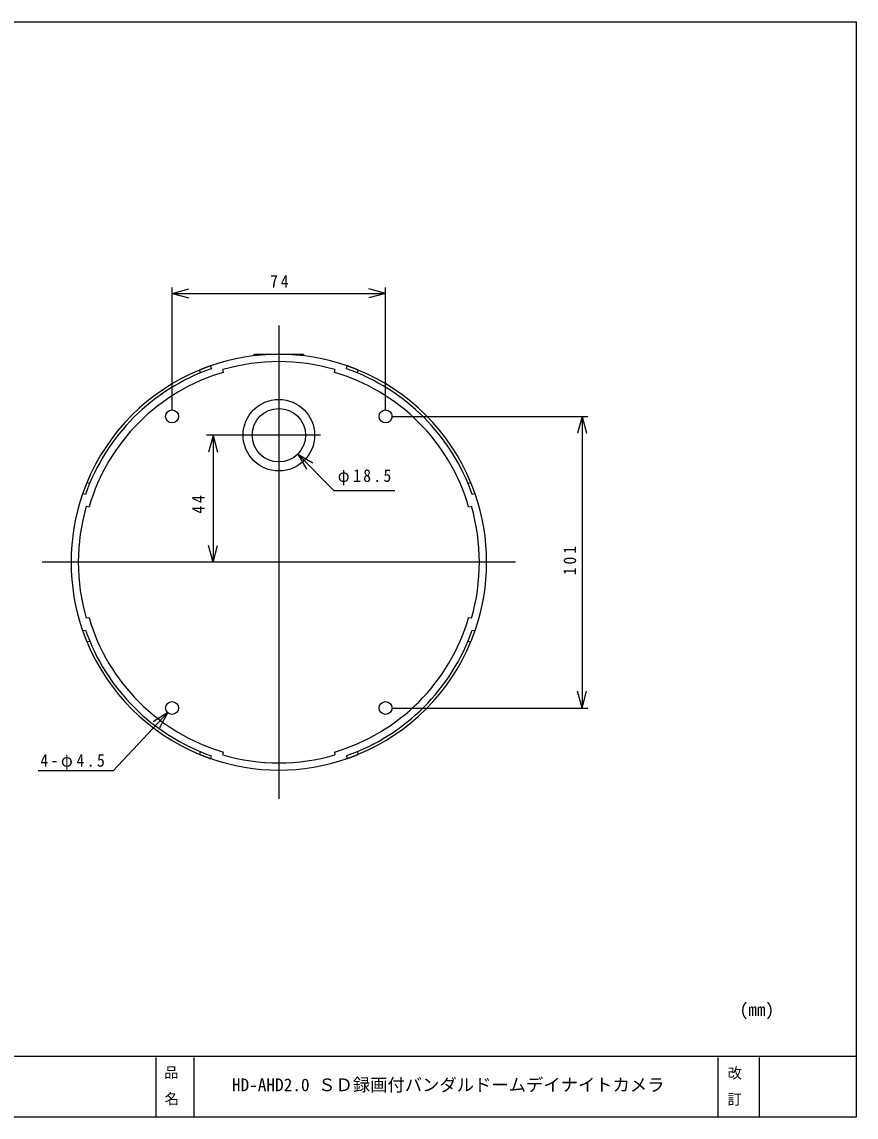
# Model space of a CAD drawing. Units: millimetres on the paper, scale 1:2. Extents: x -142 to 142, y -95 to 95.
# Drawn here: x -2.7 to 141.8, y -94.8 to 94.8 of the extents above; entities that cross this region are included whole.
import ezdxf
from ezdxf.enums import TextEntityAlignment as Align

# ---------------------------------------------------------------- set-up
doc = ezdxf.new("R2010")
doc.units = ezdxf.units.MM
for name, color, linetype in [('0-0_0', 7, 'Continuous'), ('0-1_外形線', 7, 'Continuous'), ('0-2_枠', 7, 'Continuous')]:
    doc.layers.add(name, color=color, linetype=linetype)
doc.styles.add('ＭＳ ゴシック', font='')
doc.styles.get('ＭＳ ゴシック').set_extended_font_data('MS Gothic')

msp = doc.modelspace()

# ---------------------------------------------------------------- linework, layer by layer
at = {"layer": '0-0_0'}
for p, q in [((23.3, 27.51), (23.3, 48.814)), ((23.3, 47.814), (26.197, 48.591)), ((23.3, 47.814), (60.3, 47.814)), ((23.3, 47.814), (26.197, 47.038)), ((60.3, 47.814), (57.402, 48.591)), ((60.3, 47.814), (57.402, 47.038)), ((60.3, 27.51), (60.3, 48.814)), ((41.8, 42.26), (41.8, -39.74)), ((37.55, 37.009), (37.55, 37.26)), ((46.05, 37.26), (37.55, 37.26)), ((46.05, 37.26), (46.05, 37.009)), ((28.063, 34.536), (28.152, 34.032)), ((29.966, 35.26), (30.054, 34.761)), ((32.195, 34.136), (32.108, 34.631)), ((51.492, 34.631), (51.404, 34.136)), ((53.545, 34.761), (53.633, 35.26)), ((55.448, 34.032), (55.537, 34.536)), ((61.3, 26.51), (95.33, 26.51)), ((94.33, 26.51), (93.554, 23.613)), ((94.33, 26.51), (94.33, -23.99)), ((94.33, 26.51), (95.107, 23.613)), ((49.026, 23.26), (29.277, 23.26)), ((30.412, 23.191), (29.636, 20.293)), ((30.412, 23.191), (30.412, 1.26)), ((30.412, 23.191), (31.189, 20.293)), ((45.07, 19.99), (51.349, 13.711)), ((45.07, 19.99), (47.668, 18.49)), ((45.07, 19.99), (46.57, 17.392)), ((9.028, 14.909), (8.524, 14.997)), ((51.349, 13.711), (61.893, 13.711)), ((75.071, 15.008), (74.567, 14.919)), ((8.299, 13.006), (7.8, 13.094)), ((75.795, 13.105), (75.296, 13.017)), ((8.429, 10.953), (8.924, 10.865)), ((74.672, 10.876), (75.168, 10.963)), ((30.412, 1.26), (29.636, 4.158)), ((30.412, 1.26), (31.189, 4.158)), ((82.8, 1.26), (0.8, 1.26)), ((8.927, -8.355), (8.432, -8.442)), ((75.171, -8.432), (74.675, -8.344)), ((7.804, -10.584), (8.303, -10.496)), ((75.3, -10.485), (75.799, -10.573)), ((8.528, -12.487), (9.032, -12.398)), ((74.571, -12.388), (75.076, -12.477)), ((94.33, -23.99), (93.554, -21.092)), ((94.33, -23.99), (95.107, -21.092)), ((61.3, -23.99), (95.33, -23.99)), ((22.548, -24.794), (13.105, -34.897)), ((22.548, -24.794), (20.002, -26.381)), ((22.548, -24.794), (21.136, -27.441)), ((28.162, -31.516), (28.073, -32.02)), ((30.065, -32.244), (29.977, -32.743)), ((32.118, -32.114), (32.206, -31.618)), ((51.415, -31.612), (51.503, -32.107)), ((53.644, -32.735), (53.556, -32.236)), ((55.547, -32.011), (55.458, -31.507)), ((13.105, -34.897), (0.12, -34.897))]:
    msp.add_line(p, q, dxfattribs=at)
for points in [[(28.268, 34.621), (28.206, 34.595), (28.138, 34.567), (28.063, 34.536)], [(29.609, 35.134), (29.598, 35.129), (29.586, 35.125), (29.574, 35.121), (29.562, 35.117), (29.55, 35.112), (29.537, 35.108), (29.524, 35.103), (29.512, 35.098), (29.498, 35.094), (29.485, 35.089), (29.47, 35.083), (29.456, 35.078), (29.44, 35.072), (29.424, 35.066), (29.406, 35.06), (29.352, 35.04), (29.301, 35.021), (29.254, 35.004), (29.209, 34.987), (29.166, 34.971), (29.124, 34.955), (29.083, 34.94), (29.041, 34.924), (28.998, 34.907), (28.953, 34.89), (28.907, 34.872), (28.859, 34.854), (28.811, 34.835), (28.762, 34.817), (28.713, 34.798), (28.664, 34.778), (28.616, 34.76), (28.568, 34.741), (28.521, 34.722), (28.475, 34.704), (28.427, 34.685), (28.377, 34.665), (28.324, 34.644), (28.268, 34.621)], [(29.966, 35.26), (29.957, 35.257), (29.948, 35.254), (29.939, 35.251), (29.93, 35.247), (29.921, 35.244), (29.913, 35.241), (29.904, 35.238), (29.895, 35.235), (29.886, 35.232), (29.877, 35.229), (29.868, 35.226), (29.859, 35.223), (29.85, 35.219), (29.841, 35.216), (29.832, 35.213), (29.824, 35.21), (29.815, 35.207), (29.806, 35.204), (29.797, 35.201), (29.788, 35.197), (29.779, 35.194), (29.77, 35.191), (29.761, 35.188), (29.752, 35.185), (29.744, 35.182), (29.735, 35.178), (29.726, 35.175), (29.717, 35.172), (29.708, 35.169), (29.699, 35.166), (29.69, 35.163), (29.681, 35.159), (29.671, 35.156), (29.661, 35.152), (29.652, 35.149), (29.641, 35.145), (29.631, 35.141), (29.62, 35.137), (29.609, 35.134)], [(53.767, 35.213), (53.758, 35.216), (53.749, 35.219), (53.74, 35.223), (53.731, 35.226), (53.722, 35.229), (53.714, 35.232), (53.705, 35.235), (53.696, 35.238), (53.687, 35.241), (53.678, 35.244), (53.669, 35.247), (53.66, 35.251), (53.651, 35.254), (53.642, 35.257), (53.633, 35.26)], [(54.193, 35.06), (54.176, 35.066), (54.159, 35.072), (54.144, 35.078), (54.129, 35.083), (54.115, 35.089), (54.101, 35.094), (54.088, 35.098), (54.075, 35.103), (54.062, 35.108), (54.05, 35.112), (54.037, 35.117), (54.025, 35.121), (54.013, 35.125), (54.002, 35.129), (53.99, 35.134), (53.979, 35.137), (53.968, 35.141), (53.958, 35.145), (53.948, 35.149), (53.938, 35.152), (53.928, 35.156), (53.919, 35.159), (53.91, 35.163), (53.9, 35.166), (53.891, 35.169), (53.882, 35.172), (53.874, 35.175), (53.865, 35.178), (53.856, 35.182), (53.847, 35.185), (53.838, 35.188), (53.829, 35.191), (53.82, 35.194), (53.811, 35.197), (53.802, 35.201), (53.794, 35.204), (53.785, 35.207), (53.776, 35.21), (53.767, 35.213)], [(55.537, 34.536), (55.462, 34.567), (55.394, 34.595), (55.332, 34.621), (55.275, 34.644), (55.222, 34.665), (55.172, 34.685), (55.125, 34.704), (55.078, 34.722), (55.031, 34.741), (54.983, 34.76), (54.935, 34.778), (54.886, 34.798), (54.837, 34.817), (54.788, 34.835), (54.74, 34.854), (54.693, 34.872), (54.647, 34.89), (54.602, 34.907), (54.559, 34.924), (54.517, 34.94), (54.475, 34.955), (54.433, 34.971), (54.39, 34.987), (54.345, 35.004), (54.298, 35.021), (54.247, 35.04), (54.193, 35.06)], [(8, 13.654), (7.994, 13.636), (7.988, 13.62), (7.982, 13.605), (7.977, 13.59), (7.972, 13.576), (7.967, 13.562), (7.962, 13.549), (7.957, 13.536), (7.953, 13.523), (7.948, 13.511), (7.944, 13.498), (7.939, 13.486), (7.935, 13.474), (7.931, 13.463), (7.927, 13.451), (7.923, 13.44), (7.919, 13.429), (7.915, 13.419), (7.911, 13.409), (7.908, 13.399), (7.904, 13.389), (7.901, 13.38), (7.898, 13.37), (7.894, 13.361), (7.891, 13.352), (7.888, 13.343), (7.885, 13.334), (7.882, 13.325), (7.878, 13.317), (7.875, 13.308), (7.872, 13.299), (7.869, 13.29), (7.866, 13.281), (7.863, 13.272), (7.86, 13.263), (7.856, 13.254), (7.853, 13.245), (7.85, 13.237), (7.847, 13.228)], [(8.524, 14.997), (8.493, 14.923), (8.465, 14.855), (8.44, 14.793), (8.417, 14.737), (8.396, 14.684), (8.376, 14.635), (8.357, 14.587), (8.338, 14.54), (8.32, 14.494), (8.301, 14.446), (8.282, 14.398), (8.263, 14.349), (8.244, 14.3), (8.225, 14.251), (8.207, 14.203), (8.188, 14.155), (8.171, 14.109), (8.153, 14.064), (8.137, 14.021), (8.121, 13.979), (8.105, 13.937), (8.089, 13.895), (8.073, 13.852), (8.057, 13.807), (8.039, 13.759), (8.02, 13.708), (8, 13.654)], [(75.155, 14.803), (75.13, 14.865), (75.102, 14.933), (75.071, 15.008)], [(75.669, 13.462), (75.665, 13.474), (75.66, 13.485), (75.656, 13.497), (75.652, 13.509), (75.647, 13.522), (75.643, 13.534), (75.638, 13.547), (75.634, 13.56), (75.629, 13.573), (75.624, 13.587), (75.619, 13.601), (75.613, 13.616), (75.607, 13.631), (75.601, 13.647), (75.595, 13.665), (75.575, 13.719), (75.556, 13.77), (75.539, 13.817), (75.522, 13.862), (75.506, 13.905), (75.49, 13.947), (75.475, 13.988), (75.459, 14.03), (75.442, 14.074), (75.425, 14.118), (75.407, 14.164), (75.389, 14.212), (75.37, 14.26), (75.352, 14.309), (75.332, 14.358), (75.313, 14.407), (75.294, 14.455), (75.276, 14.503), (75.257, 14.55), (75.239, 14.596), (75.22, 14.644), (75.2, 14.694), (75.178, 14.747), (75.155, 14.803)], [(75.795, 13.105), (75.792, 13.114), (75.789, 13.123), (75.786, 13.132), (75.783, 13.141), (75.78, 13.15), (75.777, 13.159), (75.774, 13.168), (75.77, 13.176), (75.767, 13.185), (75.764, 13.194), (75.761, 13.203), (75.758, 13.212), (75.755, 13.221), (75.752, 13.23), (75.748, 13.239), (75.745, 13.248), (75.742, 13.256), (75.739, 13.265), (75.736, 13.274), (75.733, 13.283), (75.73, 13.292), (75.726, 13.301), (75.723, 13.31), (75.72, 13.319), (75.717, 13.328), (75.714, 13.336), (75.711, 13.345), (75.707, 13.354), (75.704, 13.363), (75.701, 13.372), (75.698, 13.381), (75.694, 13.391), (75.691, 13.4), (75.688, 13.41), (75.684, 13.42), (75.68, 13.43), (75.677, 13.44), (75.673, 13.451), (75.669, 13.462)], [(7.847, 13.228), (7.844, 13.219), (7.841, 13.21), (7.838, 13.201), (7.834, 13.192), (7.831, 13.183), (7.828, 13.174), (7.825, 13.165), (7.822, 13.156), (7.819, 13.148), (7.816, 13.139), (7.813, 13.13), (7.809, 13.121), (7.806, 13.112), (7.803, 13.103), (7.8, 13.094)], [(7.804, -10.584), (7.807, -10.593), (7.81, -10.602), (7.813, -10.611), (7.816, -10.62), (7.82, -10.629), (7.823, -10.638), (7.826, -10.647), (7.829, -10.656), (7.832, -10.664), (7.835, -10.673), (7.838, -10.682), (7.841, -10.691), (7.845, -10.7), (7.848, -10.709), (7.851, -10.718), (7.854, -10.727), (7.857, -10.736), (7.86, -10.745), (7.863, -10.753), (7.867, -10.762), (7.87, -10.771), (7.873, -10.78), (7.876, -10.789), (7.879, -10.798), (7.882, -10.807), (7.886, -10.816), (7.889, -10.825), (7.892, -10.833), (7.895, -10.842), (7.898, -10.851), (7.902, -10.86), (7.905, -10.87), (7.908, -10.879), (7.912, -10.889), (7.915, -10.899), (7.919, -10.909), (7.923, -10.919), (7.927, -10.93), (7.931, -10.941)], [(7.931, -10.941), (7.935, -10.953), (7.939, -10.964), (7.943, -10.976), (7.948, -10.988), (7.952, -11.001), (7.957, -11.013), (7.961, -11.026), (7.966, -11.039), (7.971, -11.052), (7.976, -11.066), (7.981, -11.08), (7.986, -11.095), (7.992, -11.11), (7.998, -11.127), (8.004, -11.144)], [(8.004, -11.144), (8.024, -11.198), (8.043, -11.249), (8.06, -11.296), (8.077, -11.341), (8.093, -11.384), (8.109, -11.426), (8.125, -11.468), (8.141, -11.51), (8.157, -11.553), (8.174, -11.597), (8.192, -11.644), (8.21, -11.691), (8.229, -11.739), (8.248, -11.788), (8.267, -11.837), (8.286, -11.886), (8.305, -11.934), (8.324, -11.982), (8.342, -12.029), (8.361, -12.075), (8.38, -12.123), (8.4, -12.173), (8.421, -12.226), (8.444, -12.283), (8.469, -12.344), (8.497, -12.412), (8.528, -12.487)], [(75.076, -12.477), (75.107, -12.402), (75.135, -12.334), (75.16, -12.272), (75.183, -12.215), (75.204, -12.162), (75.224, -12.112), (75.243, -12.065), (75.262, -12.018), (75.28, -11.971), (75.299, -11.923), (75.318, -11.875), (75.337, -11.826), (75.356, -11.777), (75.375, -11.728), (75.393, -11.68), (75.412, -11.633), (75.429, -11.586), (75.446, -11.542), (75.463, -11.499), (75.479, -11.457), (75.495, -11.415), (75.51, -11.373), (75.526, -11.33), (75.543, -11.285), (75.561, -11.238), (75.579, -11.187), (75.599, -11.133)], [(75.599, -11.133), (75.605, -11.116), (75.611, -11.099), (75.617, -11.084), (75.623, -11.069), (75.628, -11.055), (75.633, -11.041), (75.638, -11.028), (75.642, -11.015), (75.647, -11.002), (75.651, -10.99), (75.656, -10.977), (75.66, -10.965), (75.664, -10.953), (75.669, -10.942), (75.673, -10.93), (75.677, -10.919), (75.681, -10.908), (75.684, -10.898), (75.688, -10.888), (75.692, -10.878), (75.695, -10.868), (75.698, -10.859), (75.702, -10.849), (75.705, -10.84), (75.708, -10.831), (75.711, -10.822), (75.715, -10.813), (75.718, -10.805), (75.721, -10.796), (75.724, -10.787), (75.727, -10.778), (75.73, -10.769), (75.733, -10.76), (75.737, -10.751), (75.74, -10.742), (75.743, -10.733), (75.746, -10.725), (75.749, -10.716), (75.752, -10.707)], [(75.752, -10.707), (75.755, -10.698), (75.759, -10.689), (75.762, -10.68), (75.765, -10.671), (75.768, -10.662), (75.771, -10.653), (75.774, -10.645), (75.777, -10.636), (75.781, -10.627), (75.784, -10.618), (75.787, -10.609), (75.79, -10.6), (75.793, -10.591), (75.796, -10.582), (75.799, -10.573)], [(28.073, -32.02), (28.149, -32.051), (28.217, -32.079), (28.278, -32.104), (28.335, -32.127), (28.388, -32.148), (28.438, -32.168), (28.486, -32.187), (28.532, -32.206), (28.579, -32.224), (28.627, -32.243), (28.675, -32.262), (28.724, -32.281), (28.773, -32.3), (28.822, -32.319), (28.87, -32.337), (28.918, -32.356), (28.964, -32.373), (29.008, -32.391), (29.052, -32.407), (29.094, -32.423), (29.135, -32.439), (29.177, -32.454), (29.22, -32.47), (29.265, -32.487), (29.312, -32.504), (29.363, -32.523), (29.417, -32.543)], [(54.204, -32.535), (54.258, -32.515), (54.309, -32.496), (54.356, -32.479), (54.401, -32.462), (54.444, -32.446), (54.486, -32.43), (54.528, -32.415), (54.57, -32.399), (54.613, -32.382), (54.657, -32.365), (54.704, -32.347), (54.751, -32.329), (54.799, -32.31), (54.848, -32.291), (54.897, -32.272), (54.946, -32.253), (54.994, -32.234), (55.042, -32.216), (55.089, -32.197), (55.136, -32.179), (55.183, -32.16), (55.233, -32.14), (55.286, -32.118), (55.343, -32.095), (55.404, -32.07), (55.472, -32.042), (55.547, -32.011)], [(29.417, -32.543), (29.435, -32.549), (29.451, -32.555), (29.466, -32.561), (29.481, -32.566), (29.496, -32.572), (29.509, -32.577), (29.523, -32.581), (29.535, -32.586), (29.548, -32.591), (29.561, -32.595), (29.573, -32.6), (29.585, -32.604), (29.597, -32.608), (29.609, -32.612), (29.62, -32.617), (29.631, -32.621), (29.642, -32.624), (29.652, -32.628), (29.663, -32.632), (29.672, -32.635), (29.682, -32.639), (29.692, -32.642), (29.701, -32.646), (29.71, -32.649), (29.719, -32.652), (29.728, -32.655), (29.737, -32.658), (29.746, -32.662), (29.755, -32.665), (29.763, -32.668), (29.772, -32.671), (29.781, -32.674), (29.79, -32.677), (29.799, -32.68), (29.808, -32.684), (29.817, -32.687), (29.826, -32.69), (29.835, -32.693), (29.843, -32.696)], [(29.843, -32.696), (29.852, -32.699), (29.861, -32.702), (29.87, -32.706), (29.879, -32.709), (29.888, -32.712), (29.897, -32.715), (29.906, -32.718), (29.915, -32.721), (29.924, -32.724), (29.932, -32.727), (29.941, -32.73), (29.95, -32.734), (29.959, -32.737), (29.968, -32.74), (29.977, -32.743)], [(53.644, -32.735), (53.653, -32.732), (53.662, -32.729), (53.671, -32.726), (53.68, -32.723), (53.689, -32.72), (53.698, -32.717), (53.707, -32.713), (53.716, -32.71), (53.725, -32.707), (53.733, -32.704), (53.742, -32.701), (53.751, -32.698), (53.76, -32.695), (53.769, -32.692), (53.778, -32.688), (53.787, -32.685), (53.796, -32.682), (53.805, -32.679), (53.814, -32.676), (53.822, -32.673), (53.831, -32.669), (53.84, -32.666), (53.849, -32.663), (53.858, -32.66), (53.867, -32.657), (53.876, -32.654), (53.885, -32.651), (53.893, -32.647), (53.902, -32.644), (53.911, -32.641), (53.921, -32.638), (53.93, -32.634), (53.939, -32.631), (53.949, -32.628), (53.959, -32.624), (53.969, -32.62), (53.979, -32.617), (53.99, -32.613), (54.001, -32.609)], [(54.001, -32.609), (54.013, -32.605), (54.024, -32.6), (54.036, -32.596), (54.048, -32.592), (54.061, -32.587), (54.073, -32.583), (54.086, -32.578), (54.099, -32.573), (54.112, -32.569), (54.126, -32.564), (54.14, -32.558), (54.155, -32.553), (54.17, -32.547), (54.187, -32.541), (54.204, -32.535)]]:
    msp.add_lwpolyline(points, dxfattribs=at)
for centre, radius in [((41.8, 23.26), 6.2), ((23.3, 26.51), 1.125), ((41.8, 23.26), 4.625), ((60.3, 26.51), 1.125), ((23.3, -23.99), 1.125), ((60.3, -23.99), 1.125)]:
    msp.add_circle(centre, radius, dxfattribs=at)
for radius, start, end in [(36, 70.80922, 109.19078), (35.5, 109.32137, 160.67863), (36, 112.43182, 157.56818), (34.75, 73.80493, 106.19507), (35.5, 19.34, 70.67863), (36, 22.45045, 67.56818), (34.25, 106.28586, 163.71414), (34.25, 16.30449, 73.71414), (36, 160.80922, 199.2094), (36, 340.80922, 19.2094), (34.75, 163.80493, 196.21368), (34.75, 343.80493, 16.21368), (34.25, 196.30449, 253.73276), (34.25, 286.30449, 343.71414), (35.5, 199.34, 250.69725), (35.5, 289.34, 340.67863), (36, 202.45045, 247.58679), (36, 292.45045, 337.56818), (34.75, 253.82356, 286.21368), (36, 250.82785, 289.2094)]:
    msp.add_arc((41.8, 1.26), radius, start, end, dxfattribs=at)
at = {"layer": '0-2_枠'}
for p, q in [((141.803, -84.358), (-141.803, -84.354)), ((20.51, -84.522), (20.51, -94.842)), ((27.092, -84.522), (27.092, -94.842)), ((117.874, -84.522), (117.874, -94.842)), ((124.987, -84.522), (124.987, -94.842))]:
    msp.add_line(p, q, dxfattribs=at)
msp.add_lwpolyline([(-141.803, 94.842), (141.803, 94.842), (141.803, -94.842), (-141.803, -94.842)], close=True, dxfattribs=at)

# ---------------------------------------------------------------- texts
at = {"layer": '0-0_0', "char_height": 2.199, "attachment_point": 7, "style": 'ＭＳ ゴシック'}
for s, insert in [('\\T1.36;\\W0.9;74', (40.3, 48.814)), ('\\T1.3;\\W0.9;φ18.5', (52.009, 14.573)), ('\\T1.32;\\W0.9;4-φ4.5', (0.493, -34.745))]:
    msp.add_mtext(s, dxfattribs=dict(at, insert=insert))
at = {"layer": '0-0_0', "char_height": 2.199, "attachment_point": 7, "rotation": 90, "style": 'ＭＳ ゴシック'}
for s, insert in [('\\T1.36;\\W0.9;44', (28.937, 9.682)), ('\\T1.38;\\W0.9;101', (93.33, -0.99))]:
    msp.add_mtext(s, dxfattribs=dict(at, insert=insert))
at = {"layer": '0-1_外形線', "style": 'ＭＳ ゴシック'}
msp.add_text('HD-AHD2.0 ＳＤ録画付バンダルドームデイナイトカメラ', height=2.199, dxfattribs=at).set_placement((33.662, -91.013), align=Align.BOTTOM_LEFT)
at = {"layer": '0-2_枠', "style": 'ＭＳ ゴシック'}
for s, height, p in [('(mm)', 2.199, (121.616, -77.977)), ('品', 1.833, (21.897, -88.569)), ('改', 1.833, (119.527, -88.697)), ('名', 1.833, (22.011, -93.148)), ('訂', 1.833, (119.527, -93.233))]:
    msp.add_text(s, height=height, dxfattribs=at).set_placement(p, align=Align.BOTTOM_LEFT)

doc.saveas('drawing.dxf')
